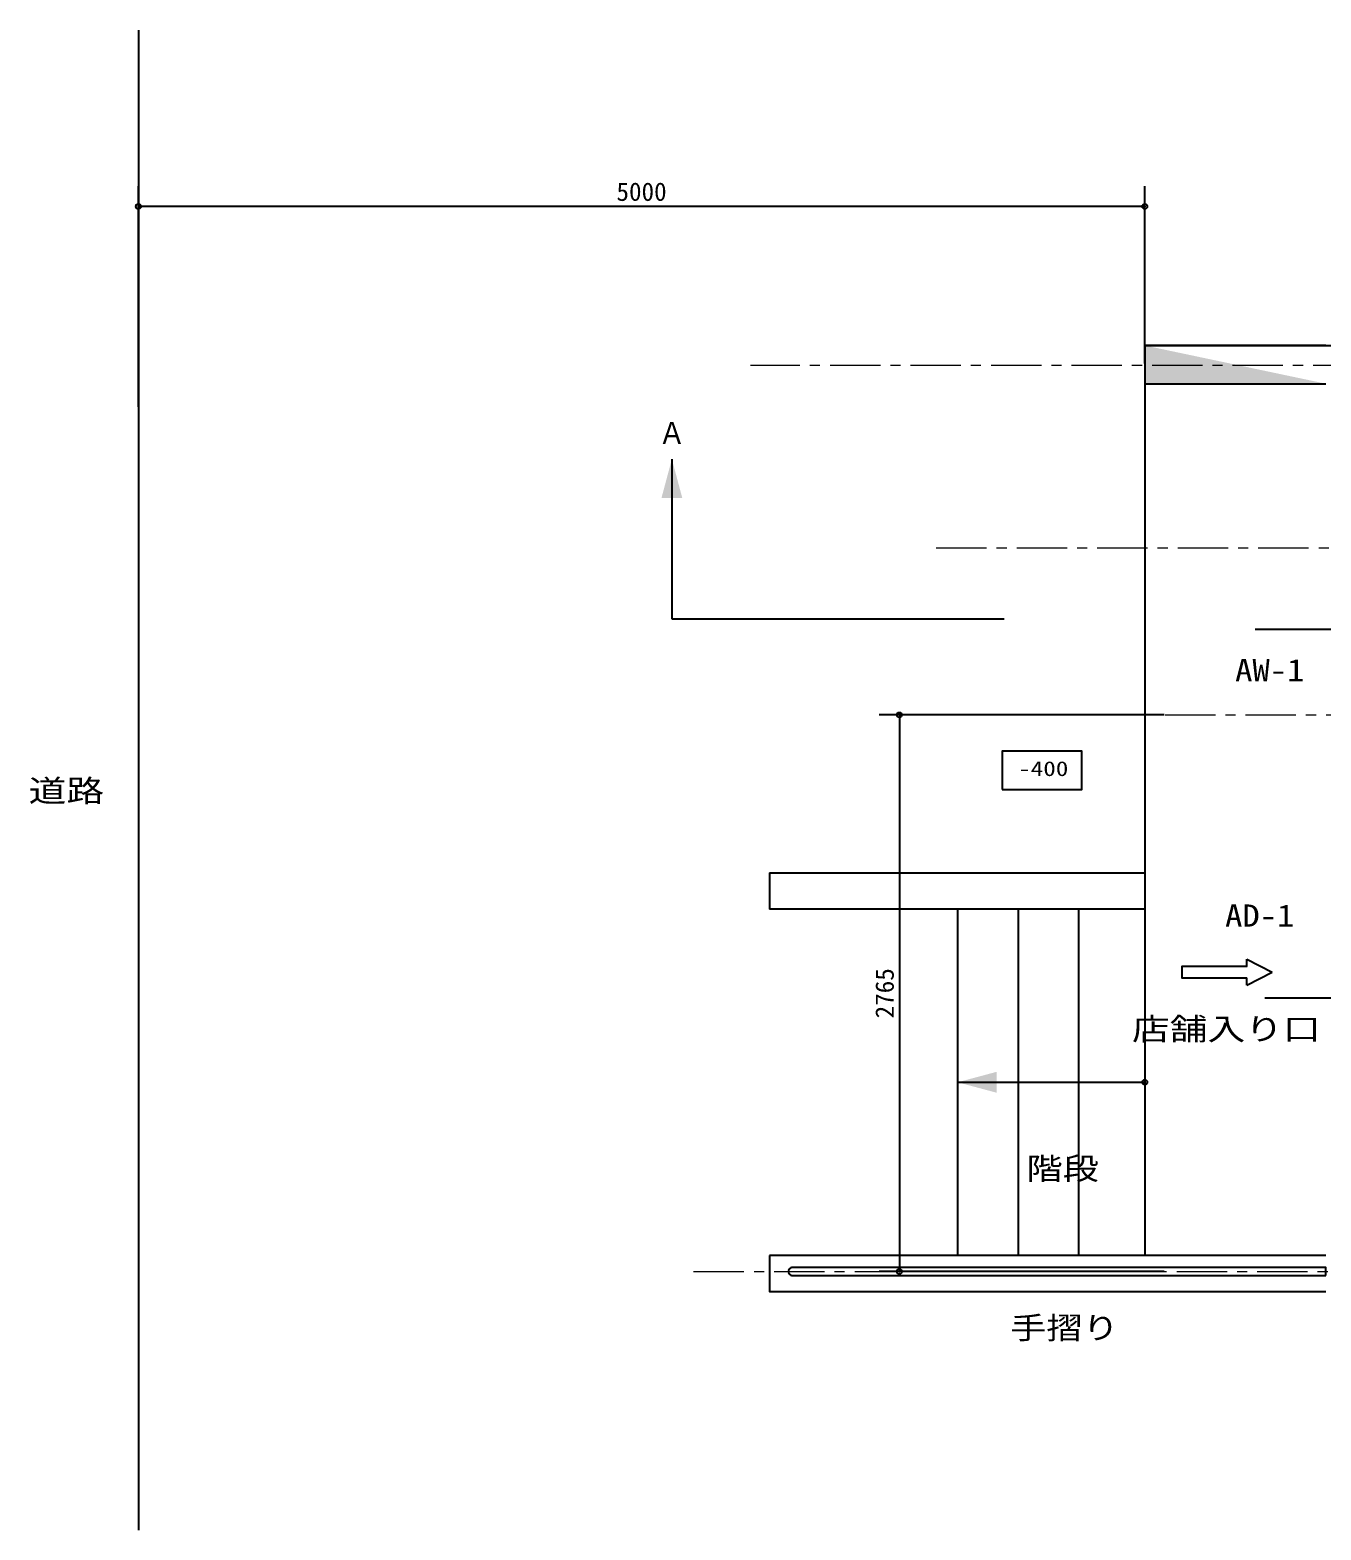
# Model space of a CAD drawing. Units: millimetres at full size, sheet at 1:50. Extents: x -32850 to 20320, y -7438 to 6543.
# Drawn here: x -32850 to -26436, y -1812 to 5639 of the extents above; entities that cross this region are included whole.
import ezdxf
from ezdxf.enums import TextEntityAlignment as Align

# ---------------------------------------------------------------- set-up
doc = ezdxf.new("R2010")
doc.units = ezdxf.units.MM
doc.header["$LTSCALE"] = 50
doc.header["$PDMODE"] = 32
doc.header["$PDSIZE"] = 25
doc.linetypes.add('CHAIN1', pattern=[8, 5, -1, 1, -1])
doc.layers.add('0-0_0', color=7, linetype='Continuous')
doc.layers.add('0-8_8', color=6, linetype='CHAIN1', lineweight=9)
doc.styles.add('ＭＳ ゴシック', font='')
doc.styles.get('ＭＳ ゴシック').set_extended_font_data('MS Gothic')

msp = doc.modelspace()

# ---------------------------------------------------------------- linework, layer by layer
at = {"layer": '0-0_0'}
for p, q in [((-32311.01, 5639.44), (-32311.01, -1811.73)), ((-32311.01, 3768.21), (-32311.01, 4863.08)), ((-27311.01, 3982.3), (-27311.01, 4863.08)), ((-27311.01, 4763.08), (-32311.01, 4763.08)), ((-26411.01, 4072.3), (-27311.01, 4072.3)), ((-27311.01, 4072.3), (-16671.01, 4072.3)), ((-27311.01, 4072.3), (-27311.01, 3882.3)), ((-27311.01, 3882.3), (-26411.01, 3882.3)), ((-27311.01, 3882.3), (-27311.01, -447.7)), ((-29660.66, 3507.67), (-29660.66, 2713.97)), ((-29660.66, 2713.97), (-28009.24, 2713.97)), ((-26762.35, 2662.3), (-25825.96, 2662.3)), ((-27215.36, 2237.3), (-28630.61, 2237.3)), ((-28530.61, 2237.3), (-28530.61, -527.7)), ((-29175.98, 1452.3), (-29175.98, 1272.3)), ((-29175.98, 1452.3), (-27311.01, 1452.3)), ((-27311.01, 1272.3), (-29175.98, 1272.3)), ((-28241.01, 1272.3), (-28241.01, -447.7)), ((-27941.01, 1272.3), (-27941.01, -447.7)), ((-27641.01, 1272.3), (-27641.01, -447.7)), ((-26803.89, 1023.91), (-26678.37, 959.64)), ((-26803.89, 987.76), (-26803.89, 1023.91)), ((-26803.89, 895.38), (-26678.37, 959.64)), ((-26803.89, 895.38), (-26803.89, 931.53)), ((-26715.32, 832.3), (-25933.38, 832.3)), ((-28241.01, 412.3), (-27311.01, 412.3)), ((-26411.01, -447.7), (-29175.98, -447.7)), ((-29061.73, -547.7), (-26411.01, -547.7)), ((-27215.36, -527.7), (-28630.61, -527.7))]:
    msp.add_line(p, q, dxfattribs=at)
msp.add_lwpolyline([(-28019.88, 1866.13), (-27623.71, 1866.13), (-27623.71, 2056.7), (-28019.88, 2056.7)], close=True, dxfattribs=at)
for points in [[(-26802.88, 987.76), (-27127.22, 987.76), (-27127.22, 931.53), (-26803.89, 931.53)], [(-29175.98, -447.7), (-29175.98, -627.7), (-26411.01, -627.7)], [(-26411.01, -547.7), (-26411.01, -507.7), (-29061.73, -507.7)]]:
    msp.add_lwpolyline(points, dxfattribs=at)
msp.add_arc((-29061.73, -527.7), 20, 83.92891, 276.07109, dxfattribs=at)
for p in [(-32311.01, 4763.08), (-27311.01, 4763.08), (-28530.61, 2237.3), (-27311.01, 412.3), (-28530.61, -527.7)]:
    msp.add_point(p, dxfattribs=at)
for points in [[(-27311.01, 4072.3), (-26411.01, 3882.3), (-27311.01, 3882.3)], [(-29712.43, 3314.49), (-29660.66, 3507.67), (-29608.9, 3314.49)], [(-28241.01, 412.3), (-28047.82, 464.06), (-28047.82, 360.53)]]:
    msp.add_solid(points, dxfattribs=at)
at = {"layer": '0-8_8'}
for p, q in [((-14624.99, 3972.3), (-29270.01, 3972.3)), ((-28347.18, 3067.3), (-23139.01, 3067.3)), ((-28410.38, 2237.3), (-20253.6, 2237.3)), ((-29552.51, -527.7), (-14546.22, -527.7))]:
    msp.add_line(p, q, dxfattribs=at)

# ---------------------------------------------------------------- texts
at = {"layer": '0-0_0', "style": 'ＭＳ ゴシック'}
msp.add_text('5000', height=91.64, dxfattribs=at).set_placement((-29936.01, 4763.08), align=Align.BOTTOM_LEFT)
for s, height, width, p in [('Ａ', 110, 0.9, (-29727.67, 3549.7)), ('AW-1', 110, 1.15, (-26862.38, 2371.68)), ('-400', 73.31, 1.25, (-27940.16, 1911.56)), ('道路', 110, 1.25, (-32856.45, 1772.37)), ('AD-1', 110, 1.15, (-26912.26, 1152.51)), ('店舗入り口', 110, 1.25, (-27374.79, 588.97)), ('階段', 110, 1.2, (-27898.91, -104.38)), ('手摺り', 110, 1.2, (-27980.38, -895.45))]:
    msp.add_text(s, height=height, dxfattribs=dict(at, width=width)).set_placement(p, align=Align.BOTTOM_LEFT)
msp.add_text('2765', height=91.64, rotation=90, dxfattribs=at).set_placement((-28530.61, 729.8), align=Align.BOTTOM_LEFT)

doc.saveas('drawing.dxf')
